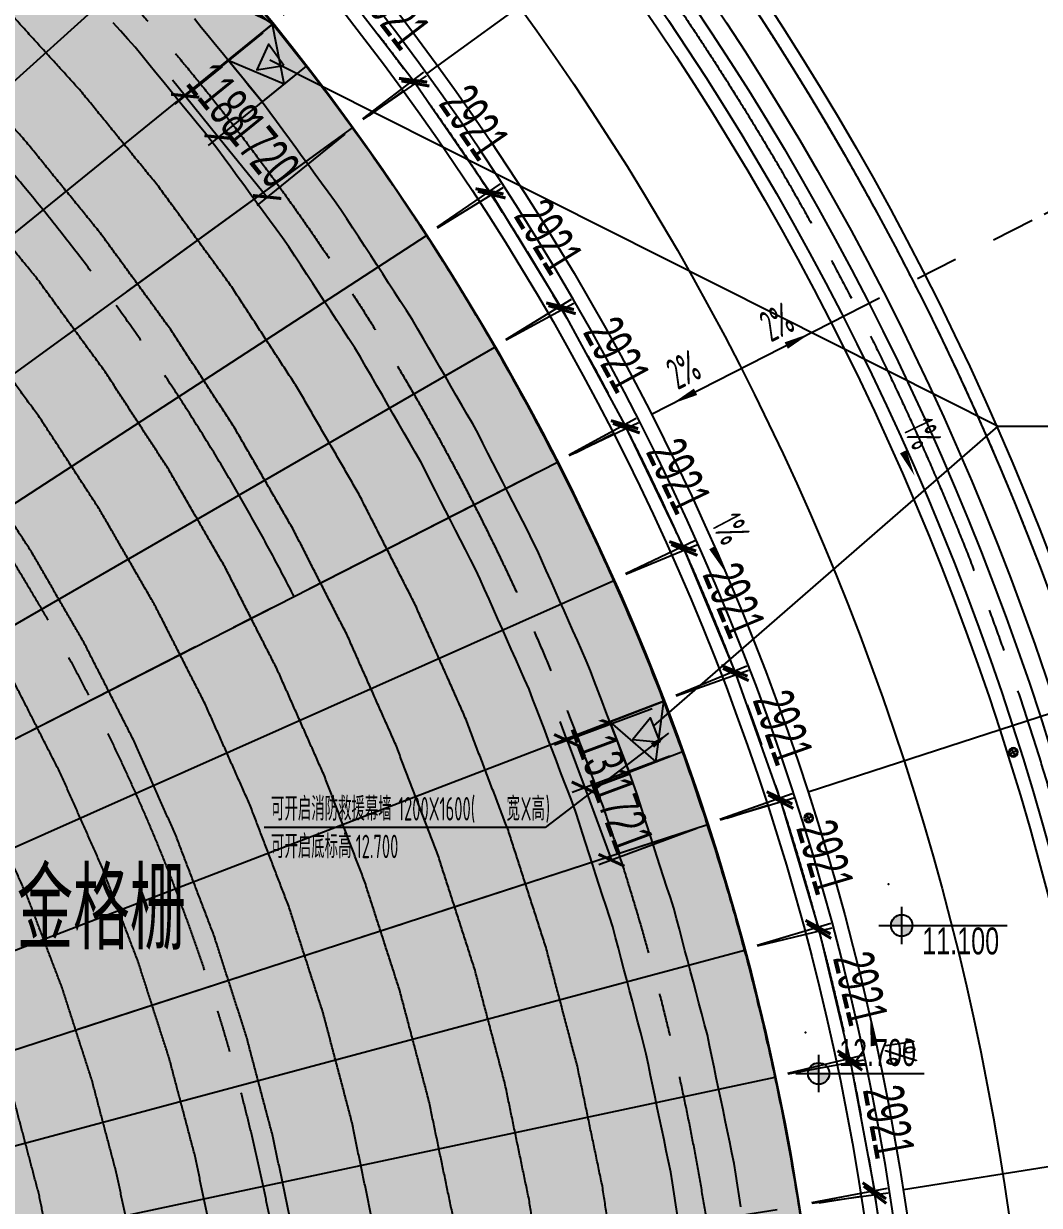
# Model space of a CAD drawing. Extents: x 104132 to 3338343, y -1228862 to 1409848.
# Drawn here: x 1024786 to 1047470, y 105469 to 131852 of the extents above; entities that cross this region are included whole.
import ezdxf
from ezdxf.enums import TextEntityAlignment as Align

# ---------------------------------------------------------------- set-up
doc = ezdxf.new("R2010")
doc.units = 0
doc.linetypes.add('CENTER', pattern=[50.8, 31.75, -6.35, 6.35, -6.35])
doc.linetypes.add('CENTER2', pattern=[28.575, 19.05, -3.175, 3.175, -3.175])
doc.layers.get('0').update_dxf_attribs({"color": 8})
doc.layers.get('Defpoints').update_dxf_attribs({"color": 8})
for name, color, linetype in [('#填充层', 8, 'Continuous'), ('#幕墙线-平面', 8, 'Continuous'), ('#文字', 8, 'Continuous'), ('#标注', 8, 'Continuous'), ('#轴线', 8, 'CENTER2'), ('A-ROOF', 8, 'Continuous'), ('A-ROOF-DRAN', 8, 'Continuous'), ('A-ROOF-EDGE', 8, 'Continuous'), ('A-SYMB', 8, 'Continuous'), ('BZ', 8, 'Continuous'), ('dim', 8, 'Continuous'), ('DIM_LEAD', 8, 'Continuous'), ('DIM_SYMB', 8, 'Continuous'), ('DOTE', 8, 'CENTER'), ('Make2D$可见线$曲线', 8, 'Continuous'), ('PUB_DIM', 8, 'Continuous'), ('分水线', 8, 'Continuous'), ('消防救援', 8, 'Continuous'), ('落水口', 8, 'Continuous')]:
    doc.layers.add(name, color=color, linetype=linetype)
doc.styles.add('#文字', font='jrs.shx', dxfattribs={"width": 0.7, "bigfont": 'hztxt.shx'})
doc.styles.add('ECADI', font='jrs.shx', dxfattribs={"width": 0.7, "bigfont": 'hztxt.shx'})
doc.styles.add('JHZX', font='jrs.shx', dxfattribs={"width": 0.6, "bigfont": 'jhz.shx'})
doc.styles.add('XD2008', font='xd-hzs.shx', dxfattribs={"width": 0.7, "bigfont": 'xd-hztxt.shx'})
doc.dimstyles.new('JZBZ-300', dxfattribs={"dimscale": 300, "dimtxt": 3, "dimasz": 1.5, "dimexe": 1, "dimexo": 1, "dimgap": 0.5, "dimtad": 1, "dimdec": 0, "dimdsep": 46, "dimtxsty": 'JHZX', "dimblk1": 'ARCHTICK', "dimblk2": 'ARCHTICK', "dimsah": 1, "dimcen": 0, "dimclrd": 1, "dimclre": 1, "dimclrt": 2, "dimadec": 3, "dimazin": 2, "dimtfac": 1, "dimtdec": 0, "dimtix": 1, "dimtmove": 0, "dimatfit": 3, "dimfxl": 1, "dimtolj": 1, "dimlwd": -1, "dimlwe": -1, "dimarcsym": 1})

# ---------------------------------------------------------------- blocks, each defined once
blk = doc.blocks.new('_ARCHTICK')
at = {"color": 0, "linetype": 'ByBlock', "const_width": 0.15}
blk.add_lwpolyline([(-0.5, -0.5), (0.5, 0.5)], dxfattribs=at)
blk = doc.blocks.new('*D17')
at = {"layer": '#标注', "color": 1, "ltscale": 300, "transparency": 16777216}
for p, q in [((632056, -116475), (636511, -114205)), ((636140, -126333), (640895, -124788))]:
    blk.add_line(p, q, dxfattribs=at)
blk.add_arc((571468, -147346), 72700, 18, 27, dxfattribs=at)
at = {"layer": 'Defpoints', "color": 0, "ltscale": 300, "transparency": 16777216}
for p in [(631789, -116611), (639339, -121293), (635854, -126425), (571468, -147346)]:
    blk.add_point(p, dxfattribs=at)
at = {"layer": '#标注', "color": 1, "ltscale": 300, "transparency": 16777216, "xscale": 450, "yscale": 450, "zscale": 450}
for p, rotation in [((636244, -114341), 117.0000000000009), ((640610, -124880), 288.0000000000002)]:
    blk.add_blockref('_ARCHTICK', p, dxfattribs=dict(at, rotation=rotation))
at = {"layer": '#标注', "color": 2, "ltscale": 300, "transparency": 16777216, "insert": (639188, -119295), "char_height": 900, "attachment_point": 5, "rotation": 292.5, "style": 'JHZX'}
blk.add_mtext('\\A1;9°', dxfattribs=at)
blk = doc.blocks.new('*D18')
at = {"layer": '#标注', "color": 1, "ltscale": 300, "transparency": 16777216}
for p, q in [((626481, -107376), (630526, -104438)), ((632056, -116475), (636511, -114205))]:
    blk.add_line(p, q, dxfattribs=at)
blk.add_arc((571468, -147346), 72700, 27, 36, dxfattribs=at)
at = {"layer": 'Defpoints', "color": 0, "ltscale": 300, "transparency": 16777216}
for p in [(626238, -107553), (634428, -110996), (631789, -116611), (571468, -147346)]:
    blk.add_point(p, dxfattribs=at)
at = {"layer": '#标注', "color": 1, "ltscale": 300, "transparency": 16777216, "xscale": 450, "yscale": 450, "zscale": 450}
for p, rotation in [((630283, -104614), 126.000000000001), ((636244, -114341), 297.0000000000011)]:
    blk.add_blockref('_ARCHTICK', p, dxfattribs=dict(at, rotation=rotation))
at = {"layer": '#标注', "color": 2, "ltscale": 300, "transparency": 16777216, "insert": (633966, -109047), "char_height": 900, "attachment_point": 5, "rotation": 301.5, "style": 'JHZX'}
blk.add_mtext('\\A1;9°', dxfattribs=at)
blk = doc.blocks.new('ECADI-TAG-HGHT')
h = blk.add_hatch(color=256)
h.paths.add_polyline_path([(0, 0), (0, -1.2, 0.414214), (1.2, 0)])
h.paths.add_polyline_path([(0, 1.2, 0.414214), (-1.2, 0), (0, 0)])
for p, q in [((0, -2.08), (0, 2.08)), ((-2.57, 0), (11.77, 0))]:
    blk.add_line(p, q)
blk.add_circle((0, 0), 1.2)
blk.add_point((-1.48, 4.6))
at = {"style": 'ECADI', "width": 0.7}
blk.add_attdef('FL', text='', height=3, dxfattribs=at).set_placement((-2.69, 0.85), align=Align.RIGHT)
for tag, p in [('F.F.L.', (2.28, 0.85)), ('T.O.S.', (2.28, -3.23))]:
    blk.add_attdef(tag, p, '', height=3, dxfattribs=at)
blk = doc.blocks.new('lsk')
at = {"layer": '落水口'}
blk.add_line((-28, 96), (28, -96), dxfattribs=at)
blk.add_lwpolyline([(-96, -28), (96, 28)], dxfattribs=at)
for radius in [100, 80]:
    blk.add_circle((0, 0), radius, dxfattribs=at)
blk = doc.blocks.new('lsk11')
at = {"layer": '落水口', "xscale": -1, "rotation": 314.8397273624707}
for p in [(30846, 75882), (26277, 74412)]:
    blk.add_blockref('lsk', p, dxfattribs=at)
blk = doc.blocks.new('JMWTERY')
at = {"layer": 'Make2D$可见线$曲线'}
blk.add_rational_spline([(927917, 33213), (927951, 33190), (927985, 33167), (928019, 33145), (936906, 27248), (941383, 17568), (940122, 6977), (938860, -3613), (932234, -11971), (922211, -15615), (937201, -10171), (948710, 869), (954773, 15620), (960836, 30371), (960417, 46314), (953588, 60726), (946760, 75138), (934687, 85559), (919432, 90209), (904176, 94859), (888343, 92944), (874637, 84791), (885014, 90959), (897076, 91446), (907918, 86135), (920366, 80037), (925610, 67205), (920997, 54134), (920318, 52131), (919453, 47125), (921506, 39165), (925644, 34811), (928019, 33145)], [1, 0.999996113481, 0.999996113481, 1, 0.901066671043, 0.901066671043, 1, 0.901066671043, 0.901066671043, 1, 0.943080593589, 0.943080593589, 1, 0.943080593589, 0.943080593589, 1, 0.943080593589, 0.943080593589, 1, 0.943080593589, 0.943080593589, 1, 0.919691876547, 0.919691876547, 1, 0.831327557108, 0.831327557108, 1, 1, 1, 1, 1, 1], degree=3, knots=[0, 0, 0, 0, 122.952389, 122.952389, 122.952389, 30675.114757, 30675.114757, 30675.114757, 61227.277124, 61227.277124, 61227.277124, 107678.374686, 107678.374686, 107678.374686, 154129.472248, 154129.472248, 154129.472248, 200580.56981, 200580.56981, 200580.56981, 247031.667371, 247031.667371, 247031.667371, 282015.614113, 282015.614113, 282015.614113, 319833.719944, 319833.719944, 319833.719944, 326178.653356, 334762.75408, 343466.185823, 343466.185823, 343466.185823, 343466.185823], dxfattribs=at)
blk = doc.blocks.new('A$C11717694')
at = {"layer": 'Make2D$可见线$曲线'}
blk.add_rational_spline([(17835, 17303), (13198, 4164), (24754, -3618), (24805, -3652), (24857, -3686), (38961, -13045), (36959, -29854), (34957, -46662), (19048, -52446), (51564, -40637), (55447, -6261), (59330, 28114), (30268, 46879), (1206, 65645), (-28526, 47960), (-12249, 57634), (4755, 49304), (25383, 39199), (17898, 17483), (17866, 17392), (17835, 17303)], [1, 0.79078436516, 1, 0.999994170222, 1, 0.851600006568, 1, 0.851600006568, 1, 0.849916551978, 1, 0.849916551978, 1, 0.849916551978, 1, 0.879537814788, 1, 0.749424447555, 1, 0.999993275487, 1], degree=2, knots=[0, 0, 0, 1.317414, 1.317414, 1.324243, 1.324243, 2.427776, 2.427776, 3.531308, 3.531308, 4.641247, 4.641247, 5.751186, 5.751186, 6.861125, 6.861125, 7.852937, 7.852937, 9.300145, 9.300145, 9.30748, 9.30748, 9.30748], dxfattribs=at)
blk = doc.blocks.new('QWSXFFDG')
at = {"layer": 'Make2D$可见线$曲线'}
for p, q in [((921755, 53572), (944631, 74169)), ((922606, 52576), (946528, 71948)), ((923403, 51537), (948307, 69630)), ((932097, 55621), (949961, 67223)), ((933040, 54081), (951488, 64732)), ((933902, 52494), (952881, 62164)), ((934680, 50863), (954139, 59527)), ((935371, 49195), (955257, 56828)), ((935974, 47492), (956232, 54074)), ((936487, 45760), (957062, 51273)), ((936909, 44004), (957744, 48433))]:
    blk.add_line(p, q, dxfattribs=at)
for points in [[(956976, 45542), (956939, 45784), (956902, 46025), (956865, 46267), (956828, 46508), (956779, 46748), (956729, 46987), (956679, 47226), (956630, 47465), (956580, 47704), (956530, 47943), (956480, 48182), (956430, 48421), (956381, 48661), (956331, 48900), (956281, 49139), (956231, 49378), (956168, 49614), (956106, 49850), (956043, 50086), (955981, 50322), (955918, 50558), (955856, 50795), (955793, 51031), (955731, 51267), (955669, 51503), (955606, 51739), (955544, 51975), (955479, 52211), (955404, 52443), (955329, 52676), (955254, 52908), (955179, 53141), (955105, 53373), (955030, 53606), (954955, 53838), (954880, 54071), (954805, 54303), (954730, 54536), (954655, 54768), (954577, 54999), (954489, 55228), (954402, 55456), (954315, 55684), (954228, 55912), (954141, 56140), (954054, 56369), (953966, 56597), (953879, 56825), (953792, 57053), (953705, 57281), (953618, 57509), (953525, 57735), (953426, 57959), (953327, 58182), (953228, 58405), (953129, 58628), (953030, 58852), (952930, 59075), (952831, 59298), (952732, 59521), (952633, 59744), (952534, 59968), (952435, 60191), (952329, 60411), (952218, 60629), (952107, 60846), (951996, 61064), (951885, 61282), (951774, 61499), (951664, 61717), (951553, 61934), (951442, 62152), (951331, 62370), (951220, 62587), (951109, 62805), (950990, 63018), (950868, 63230), (950746, 63441), (950623, 63653), (950501, 63864), (950379, 64076), (950256, 64287), (950134, 64498), (950012, 64710), (949890, 64921), (949767, 65133), (949645, 65344), (949514, 65550), (949380, 65755), (949247, 65959), (949113, 66164), (948980, 66369), (948847, 66573), (948713, 66778), (948580, 66983), (948447, 67187), (948313, 67392), (948180, 67596), (948047, 67801), (947903, 67999), (947759, 68196), (947615, 68393), (947471, 68590), (947327, 68788), (947183, 68985), (947039, 69182), (946895, 69380), (946751, 69577), (946607, 69774), (946462, 69971), (946317, 70168), (946163, 70357), (946009, 70547), (945855, 70736), (945700, 70925), (945546, 71115), (945392, 71304), (945237, 71493), (945083, 71683), (944929, 71872), (944774, 72061)], [(955563, 45347), (955526, 45589), (955489, 45831), (955452, 46073), (955413, 46314), (955363, 46554), (955313, 46793), (955263, 47033), (955213, 47273), (955163, 47512), (955113, 47752), (955063, 47991), (955013, 48231), (954963, 48470), (954914, 48710), (954864, 48950), (954806, 49187), (954743, 49424), (954681, 49660), (954618, 49897), (954556, 50134), (954493, 50370), (954431, 50607), (954368, 50843), (954305, 51080), (954243, 51317), (954180, 51553), (954117, 51789), (954042, 52022), (953967, 52255), (953892, 52488), (953816, 52721), (953741, 52954), (953666, 53187), (953591, 53420), (953516, 53653), (953441, 53886), (953366, 54119), (953291, 54352), (953209, 54582), (953122, 54811), (953035, 55039), (952947, 55268), (952860, 55497), (952773, 55725), (952685, 55954), (952598, 56182), (952511, 56411), (952423, 56640), (952336, 56868), (952249, 57097), (952149, 57320), (952050, 57544), (951951, 57768), (951851, 57991), (951752, 58215), (951653, 58439), (951553, 58662), (951454, 58886), (951355, 59110), (951255, 59333), (951156, 59557), (951051, 59778), (950940, 59996), (950829, 60214), (950718, 60432), (950607, 60650), (950495, 60868), (950384, 61086), (950273, 61304), (950162, 61522), (950051, 61740), (949940, 61958), (949829, 62176), (949707, 62389), (949585, 62600), (949462, 62812), (949339, 63024), (949217, 63236), (949094, 63448), (948972, 63660), (948849, 63872), (948727, 64083), (948604, 64295), (948482, 64507), (948355, 64716), (948221, 64921), (948088, 65126), (947954, 65331), (947820, 65536), (947687, 65741), (947553, 65946), (947420, 66151), (947286, 66356), (947152, 66561), (947019, 66766), (946885, 66971), (946742, 67170), (946598, 67368), (946454, 67565), (946309, 67763), (946165, 67961), (946021, 68158), (945876, 68356), (945732, 68554), (945588, 68751), (945443, 68949), (945299, 69146), (945151, 69341), (944997, 69531), (944842, 69721), (944688, 69911), (944533, 70100), (944378, 70290), (944224, 70480), (944069, 70669), (943915, 70859), (943760, 71049), (943605, 71238), (943451, 71428), (943288, 71611), (943124, 71792), (942959, 71973)]]:
    blk.add_lwpolyline(points, dxfattribs=at)
for points, knots in [([(937898, -1250), (938885, -301), (939873, 649), (940808, 1650), (941744, 2651), (942625, 3700), (943506, 4750), (944329, 5844), (945153, 6939), (945918, 8076), (946683, 9212), (947386, 10388), (948089, 11564), (948729, 12775), (949368, 13987), (949943, 15231), (950517, 16475), (951024, 17747), (951532, 19020), (951971, 20318), (952410, 21615), (952780, 22935), (953149, 24254), (953448, 25591), (953747, 26928), (953975, 28279), (954202, 29630), (954357, 30991), (954513, 32352), (954595, 33720), (954678, 35087), (954688, 36458), (954698, 37828), (954635, 39196), (954573, 40565), (954437, 41928), (954302, 43291), (954094, 44646), (953886, 46000), (953607, 47341), (953327, 48682), (952977, 50007), (952627, 51331), (952207, 52636), (951786, 53940), (951298, 55219), (950809, 56499), (950252, 57751), (949696, 59004), (949074, 60224), (948452, 61445), (947766, 62631), (947080, 63817), (946332, 64965), (945584, 66113), (944776, 67219), (943969, 68326), (943103, 69388), (942237, 70450), (941317, 71464), (940396, 72479), (939422, 73443), (938449, 74407), (937425, 75318), (936402, 76229), (935332, 77085), (934262, 77940), (933147, 78737), (932033, 79535), (930878, 80271), (929723, 81008), (928531, 81683), (927338, 82358), (926111, 82968), (924885, 83578), (923627, 84122), (922370, 84666), (921085, 85143), (919801, 85619), (918493, 86027), (917184, 86435), (915857, 86772), (914529, 87110), (913185, 87376), (911841, 87643), (910485, 87837), (909128, 88032), (907764, 88154), (906399, 88277), (904145, 88358), (901892, 88440)], [0, 0, 0, 1, 1, 2, 2, 3, 3, 4, 4, 5, 5, 6, 6, 7, 7, 8, 8, 9, 9, 10, 10, 11, 11, 12, 12, 13, 13, 14, 14, 15, 15, 16, 16, 17, 17, 18, 18, 19, 19, 20, 20, 21, 21, 22, 22, 23, 23, 24, 24, 25, 25, 26, 26, 27, 27, 28, 28, 29, 29, 30, 30, 31, 31, 32, 32, 33, 33, 34, 34, 35, 35, 36, 36, 37, 37, 38, 38, 39, 39, 40, 40, 41, 41, 42, 42, 43, 43, 44, 44, 45.646049, 45.646049, 45.646049]), ([(939125, 2119), (940664, 3952), (942203, 5785), (943000, 6845), (943798, 7904), (944538, 9004), (945278, 10104), (945958, 11242), (946638, 12380), (947257, 13552), (947876, 14725), (948432, 15928), (948988, 17132), (949479, 18363), (949970, 19595), (950395, 20851), (950820, 22107), (951178, 23383), (951535, 24660), (951825, 25954), (952114, 27248), (952334, 28555), (952554, 29862), (952704, 31180), (952855, 32497), (952935, 33820), (953015, 35144), (953025, 36470), (953034, 37795), (952973, 39120), (952913, 40444), (952782, 41764), (952650, 43083), (952449, 44393), (952248, 45704), (951978, 47002), (951708, 48300), (951369, 49582), (951030, 50863), (950623, 52125), (950217, 53387), (949743, 54626), (949270, 55864), (948732, 57076), (948194, 58288), (947592, 59469), (946990, 60650), (946326, 61798), (945663, 62946), (944939, 64057), (944215, 65167), (943433, 66238), (942651, 67309), (941813, 68337), (940976, 69365), (940085, 70346), (939194, 71328), (938251, 72261), (937309, 73194), (936319, 74076), (935329, 74957), (934293, 75785), (933258, 76613), (932179, 77384), (931101, 78156), (929983, 78869), (928866, 79582), (927711, 80235), (926557, 80888), (925370, 81478), (924183, 82069), (922966, 82595), (921750, 83122), (920507, 83583), (919263, 84044), (917998, 84439), (916732, 84833), (915447, 85160), (914162, 85486), (912861, 85744), (911561, 86002), (909160, 86347), (906759, 86691)], [-0.805323, -0.805323, -0.805323, 1, 1, 2, 2, 3, 3, 4, 4, 5, 5, 6, 6, 7, 7, 8, 8, 9, 9, 10, 10, 11, 11, 12, 12, 13, 13, 14, 14, 15, 15, 16, 16, 17, 17, 18, 18, 19, 19, 20, 20, 21, 21, 22, 22, 23, 23, 24, 24, 25, 25, 26, 26, 27, 27, 28, 28, 29, 29, 30, 30, 31, 31, 32, 32, 33, 33, 34, 34, 35, 35, 36, 36, 37, 37, 38, 38, 39, 39, 40, 40, 41.829166, 41.829166, 41.829166]), ([(939948, 5683), (941164, 7298), (942380, 8913), (943094, 9975), (943808, 11037), (944465, 12135), (945122, 13233), (945719, 14364), (946316, 15496), (946853, 16658), (947389, 17819), (947863, 19008), (948337, 20196), (948747, 21408), (949157, 22620), (949503, 23852), (949848, 25085), (950127, 26333), (950406, 27582), (950618, 28844), (950831, 30106), (950976, 31377), (951121, 32648), (951198, 33925), (951276, 35203), (951285, 36482), (951294, 37762), (951236, 39040), (951177, 40318), (951050, 41591), (950924, 42865), (950730, 44130), (950536, 45394), (950275, 46647), (950014, 47900), (949687, 49137), (949360, 50374), (948967, 51592), (948575, 52810), (948118, 54005), (947662, 55200), (947142, 56370), (946623, 57539), (946042, 58679), (945461, 59819), (944820, 60927), (944180, 62035), (943481, 63107), (942783, 64179), (942028, 65212), (941273, 66246), (940465, 67238), (939657, 68230), (938797, 69177), (937937, 70124), (937027, 71025), (936118, 71925), (935162, 72776), (934207, 73627), (933207, 74426), (932208, 75225), (931167, 75969), (930126, 76714), (929048, 77402), (927969, 78091), (926855, 78721), (925741, 79351), (924596, 79921), (923450, 80490), (922276, 80999), (921101, 81507), (919901, 81952), (918702, 82397), (917480, 82778), (916258, 83158), (915018, 83474), (913778, 83789), (912523, 84038), (911268, 84287)], [-0.579826, -0.579826, -0.579826, 1, 1, 2, 2, 3, 3, 4, 4, 5, 5, 6, 6, 7, 7, 8, 8, 9, 9, 10, 10, 11, 11, 12, 12, 13, 13, 14, 14, 15, 15, 16, 16, 17, 17, 18, 18, 19, 19, 20, 20, 21, 21, 22, 22, 23, 23, 24, 24, 25, 25, 26, 26, 27, 27, 28, 28, 29, 29, 30, 30, 31, 31, 32, 32, 33, 33, 34, 34, 35, 35, 36, 36, 37, 37, 38, 38, 39, 39, 39]), ([(940289, 8999), (941296, 10495), (942302, 11992), (942935, 13050), (943567, 14107), (944142, 15197), (944718, 16286), (945234, 17405), (945751, 18524), (946207, 19668), (946664, 20813), (947058, 21980), (947453, 23147), (947786, 24333), (948118, 25520), (948387, 26722), (948656, 27925), (948860, 29140), (949065, 30355), (949205, 31579), (949344, 32803), (949419, 34033), (949493, 35263), (949502, 36495), (949511, 37727), (949455, 38958), (949398, 40189), (949276, 41415), (949155, 42641), (948968, 43859), (948781, 45077), (948530, 46283), (948278, 47490), (947963, 48681), (947648, 49872), (947270, 51045), (946893, 52218), (946453, 53369), (946013, 54520), (945513, 55646), (945013, 56772), (944453, 57870), (943894, 58968), (943277, 60034), (942660, 61101), (941988, 62133), (941315, 63166), (940588, 64161), (939862, 65156), (939083, 66111), (938305, 67066), (937477, 67979), (936648, 68891), (935773, 69758), (934897, 70625), (933977, 71445), (933057, 72264), (932094, 73033), (931132, 73803), (930129, 74520), (929127, 75237), (928089, 75899), (927050, 76562), (925977, 77169), (924905, 77775), (923802, 78324), (922698, 78873), (921567, 79362), (920437, 79852), (919281, 80280), (918126, 80709), (916072, 81349), (914019, 81989)], [-0.46403, -0.46403, -0.46403, 1, 1, 2, 2, 3, 3, 4, 4, 5, 5, 6, 6, 7, 7, 8, 8, 9, 9, 10, 10, 11, 11, 12, 12, 13, 13, 14, 14, 15, 15, 16, 16, 17, 17, 18, 18, 19, 19, 20, 20, 21, 21, 22, 22, 23, 23, 24, 24, 25, 25, 26, 26, 27, 27, 28, 28, 29, 29, 30, 30, 31, 31, 32, 32, 33, 33, 34, 34, 35, 35, 36.745716, 36.745716, 36.745716]), ([(940255, 12056), (941131, 13521), (942006, 14985), (942559, 16032), (943113, 17080), (943609, 18155), (944106, 19231), (944545, 20331), (944983, 21431), (945363, 22553), (945743, 23675), (946062, 24816), (946382, 25957), (946640, 27113), (946899, 28269), (947095, 29437), (947292, 30605), (947426, 31782), (947561, 32959), (947632, 34141), (947704, 35324), (947712, 36508), (947721, 37693), (947667, 38876), (947612, 40059), (947495, 41238), (947378, 42417), (947199, 43588), (947019, 44759), (946777, 45918), (946536, 47078), (946233, 48223), (945930, 49368), (945567, 50496), (945204, 51623), (944781, 52730), (944358, 53837), (943877, 54919), (943396, 56002), (942859, 57057), (942321, 58113), (941728, 59138), (941135, 60164), (940488, 61156), (939841, 62149), (939143, 63105), (938444, 64062), (937696, 64980), (936947, 65899), (936151, 66776), (935355, 67653), (934513, 68486), (933672, 69320), (932787, 70108), (931902, 70895), (930977, 71635), (930051, 72375), (929088, 73064), (928125, 73753), (927126, 74390), (926127, 75028), (925096, 75611), (924065, 76194), (923004, 76722), (921944, 77249), (920857, 77720), (919769, 78190), (918119, 78803), (916469, 79415)], [-0.440238, -0.440238, -0.440238, 1, 1, 2, 2, 3, 3, 4, 4, 5, 5, 6, 6, 7, 7, 8, 8, 9, 9, 10, 10, 11, 11, 12, 12, 13, 13, 14, 14, 15, 15, 16, 16, 17, 17, 18, 18, 19, 19, 20, 20, 21, 21, 22, 22, 23, 23, 24, 24, 25, 25, 26, 26, 27, 27, 28, 28, 29, 29, 30, 30, 31, 31, 32, 32, 33, 33, 34.485949, 34.485949, 34.485949]), ([(939921, 14873), (940713, 16374), (941506, 17874), (941982, 18906), (942459, 19939), (942880, 20995), (943301, 22051), (943666, 23128), (944030, 24204), (944337, 25299), (944643, 26394), (944891, 27504), (945140, 28613), (945328, 29734), (945517, 30855), (945646, 31985), (945775, 33114), (945844, 34249), (945912, 35384), (945921, 36521), (945929, 37658), (945877, 38794), (945825, 39929), (945712, 41061), (945600, 42192), (945427, 43316), (945255, 44440), (945023, 45553), (944791, 46666), (944501, 47765), (944210, 48864), (943861, 49946), (943513, 51028), (943107, 52091), (942701, 53153), (942240, 54192), (941778, 55231), (941262, 56244), (940746, 57257), (940177, 58241), (939607, 59225), (938987, 60178), (938366, 61130), (937696, 62049), (937025, 62967), (936307, 63848), (935589, 64730), (934824, 65571), (934060, 66413), (933252, 67213), (932445, 68013), (931595, 68769), (930746, 69525), (929858, 70235), (928970, 70945), (928045, 71607), (927121, 72268), (926162, 72880), (925204, 73491), (924214, 74051), (923224, 74611), (922206, 75117), (921188, 75624), (919767, 76239), (918345, 76854)], [-0.492663, -0.492663, -0.492663, 1, 1, 2, 2, 3, 3, 4, 4, 5, 5, 6, 6, 7, 7, 8, 8, 9, 9, 10, 10, 11, 11, 12, 12, 13, 13, 14, 14, 15, 15, 16, 16, 17, 17, 18, 18, 19, 19, 20, 20, 21, 21, 22, 22, 23, 23, 24, 24, 25, 25, 26, 26, 27, 27, 28, 28, 29, 29, 30, 30, 31, 31, 32.362638, 32.362638, 32.362638]), ([(939345, 17473), (940078, 19060), (940811, 20647), (941214, 21659), (941618, 22671), (941967, 23702), (942316, 24734), (942610, 25783), (942903, 26832), (943141, 27895), (943379, 28958), (943560, 30032), (943740, 31106), (943864, 32188), (943987, 33270), (944053, 34358), (944119, 35445), (944127, 36534), (944135, 37623), (944085, 38711), (944035, 39799), (943927, 40883), (943820, 41967), (943655, 43044), (943489, 44121), (943267, 45187), (943045, 46253), (942767, 47306), (942488, 48359), (942154, 49396), (941820, 50433), (941432, 51450), (941043, 52468), (940601, 53463), (940158, 54459), (939664, 55430), (939170, 56400), (938624, 57343), (938079, 58286), (937484, 59199), (936889, 60111), (936247, 60991), (935605, 61871), (934917, 62715), (934229, 63559), (933496, 64366), (932764, 65172), (931990, 65939), (931216, 66705), (930403, 67430), (929589, 68154), (928738, 68834), (927887, 69514), (927002, 70148), (926116, 70782), (925197, 71368), (924279, 71954), (923331, 72490), (922383, 73026), (921082, 73673), (919781, 74320)], [-0.605012, -0.605012, -0.605012, 1, 1, 2, 2, 3, 3, 4, 4, 5, 5, 6, 6, 7, 7, 8, 8, 9, 9, 10, 10, 11, 11, 12, 12, 13, 13, 14, 14, 15, 15, 16, 16, 17, 17, 18, 18, 19, 19, 20, 20, 21, 21, 22, 22, 23, 23, 24, 24, 25, 25, 26, 26, 27, 27, 28, 28, 29, 29, 30.333684, 30.333684, 30.333684]), ([(938569, 19873), (939251, 21582), (939933, 23291), (940266, 24278), (940600, 25264), (940881, 26267), (941162, 27270), (941389, 28286), (941617, 29303), (941789, 30330), (941962, 31357), (942081, 32392), (942199, 33426), (942262, 34466), (942324, 35506), (942332, 36547), (942340, 37589), (942292, 38629), (942244, 39669), (942141, 40706), (942038, 41742), (941880, 42772), (941722, 43801), (941510, 44821), (941298, 45840), (941031, 46847), (940765, 47854), (940446, 48846), (940126, 49837), (939755, 50810), (939383, 51783), (938960, 52735), (938537, 53687), (938065, 54615), (937592, 55543), (937070, 56444), (936549, 57346), (935980, 58218), (935412, 59091), (934797, 59932), (934183, 60773), (933525, 61581), (932867, 62388), (932167, 63159), (931467, 63931), (930727, 64664), (929987, 65396), (929209, 66089), (928431, 66782), (927618, 67432), (926804, 68082), (925957, 68688), (925110, 69294), (924232, 69855), (923354, 70415), (922106, 71121), (920857, 71827)], [-0.766599, -0.766599, -0.766599, 1, 1, 2, 2, 3, 3, 4, 4, 5, 5, 6, 6, 7, 7, 8, 8, 9, 9, 10, 10, 11, 11, 12, 12, 13, 13, 14, 14, 15, 15, 16, 16, 17, 17, 18, 18, 19, 19, 20, 20, 21, 21, 22, 22, 23, 23, 24, 24, 25, 25, 26, 26, 27, 27, 28.37694, 28.37694, 28.37694])]:
    blk.add_open_spline(points, degree=2, knots=knots, dxfattribs=at)
at = {"layer": '#标注', "ltscale": 300}
blk.add_blockref('A$C11717694', (903162, 36831), dxfattribs=at)
blk = doc.blocks.new('*D1207')
at = {"layer": '#标注', "color": 1, "ltscale": 300, "transparency": 16777216}
for p, q in [((55407, 8795), (57109, 9020)), ((56811, 8980), (57194, 6084)), ((55789, 5899), (57491, 6123))]:
    blk.add_line(p, q, dxfattribs=at)
at = {"layer": 'Defpoints', "color": 0, "ltscale": 300, "transparency": 16777216}
for p in [(55109, 8756), (57194, 6084), (55492, 5859)]:
    blk.add_point(p, dxfattribs=at)
at = {"layer": '#标注', "color": 1, "ltscale": 300, "transparency": 16777216, "xscale": 450, "yscale": 450, "zscale": 450}
for p, rotation in [((56811, 8980), 97.52530844767458), ((57194, 6084), 277.5253084476746)]:
    blk.add_blockref('_ARCHTICK', p, dxfattribs=dict(at, rotation=rotation))
at = {"layer": '#标注', "color": 2, "ltscale": 300, "transparency": 16777216, "insert": (57597, 7611), "char_height": 900, "attachment_point": 5, "rotation": 277.5253, "style": 'JHZX'}
blk.add_mtext('\\A1;2921', dxfattribs=at)
blk = doc.blocks.new('*D1201')
at = {"layer": '#标注', "color": 1, "ltscale": 300, "transparency": 16777216}
for p, q in [((49980, 25482), (51529, 26222)), ((51258, 26093), (52517, 23456)), ((51238, 22846), (52788, 23586))]:
    blk.add_line(p, q, dxfattribs=at)
at = {"layer": 'Defpoints', "color": 0, "ltscale": 300, "transparency": 16777216}
for p in [(49709, 25353), (52517, 23456), (50967, 22717)]:
    blk.add_point(p, dxfattribs=at)
at = {"layer": '#标注', "color": 1, "ltscale": 300, "transparency": 16777216, "xscale": 450, "yscale": 450, "zscale": 450}
for p, rotation in [((51258, 26093), 115.5211125073316), ((52517, 23456), 295.5211125073316)]:
    blk.add_blockref('_ARCHTICK', p, dxfattribs=dict(at, rotation=rotation))
at = {"layer": '#标注', "color": 2, "ltscale": 300, "transparency": 16777216, "insert": (52429, 25033), "char_height": 900, "attachment_point": 5, "rotation": 295.5211, "style": 'JHZX'}
blk.add_mtext('\\A1;2921', dxfattribs=at)
blk = doc.blocks.new('*D1202')
at = {"layer": '#标注', "color": 1, "ltscale": 300, "transparency": 16777216}
for p, q in [((51244, 22832), (52830, 23490)), ((52553, 23375), (53672, 20676)), ((52363, 20134), (53949, 20791))]:
    blk.add_line(p, q, dxfattribs=at)
at = {"layer": 'Defpoints', "color": 0, "ltscale": 300, "transparency": 16777216}
for p in [(50967, 22717), (53672, 20676), (52086, 20019)]:
    blk.add_point(p, dxfattribs=at)
at = {"layer": '#标注', "color": 1, "ltscale": 300, "transparency": 16777216, "xscale": 450, "yscale": 450, "zscale": 450}
for p, rotation in [((52553, 23375), 112.5218118307225), ((53672, 20676), 292.5218118307225)]:
    blk.add_blockref('_ARCHTICK', p, dxfattribs=dict(at, rotation=rotation))
at = {"layer": '#标注', "color": 2, "ltscale": 300, "transparency": 16777216, "insert": (53667, 22256), "char_height": 900, "attachment_point": 5, "rotation": 292.5218, "style": 'JHZX'}
blk.add_mtext('\\A1;2921', dxfattribs=at)
blk = doc.blocks.new('*D1203')
at = {"layer": '#标注', "color": 1, "ltscale": 300, "transparency": 16777216}
for p, q in [((52369, 20120), (53987, 20694)), ((53704, 20593), (54680, 17840)), ((53345, 17366), (54963, 17940))]:
    blk.add_line(p, q, dxfattribs=at)
at = {"layer": 'Defpoints', "color": 0, "ltscale": 300, "transparency": 16777216}
for p in [(52086, 20020), (54680, 17840), (53062, 17266)]:
    blk.add_point(p, dxfattribs=at)
at = {"layer": '#标注', "color": 1, "ltscale": 300, "transparency": 16777216, "xscale": 450, "yscale": 450, "zscale": 450}
for p, rotation in [((53704, 20593), 109.5225111541112), ((54680, 17840), 289.5225111541112)]:
    blk.add_blockref('_ARCHTICK', p, dxfattribs=dict(at, rotation=rotation))
at = {"layer": '#标注', "color": 2, "ltscale": 300, "transparency": 16777216, "insert": (54758, 19417), "char_height": 900, "attachment_point": 5, "rotation": 289.5225, "style": 'JHZX'}
blk.add_mtext('\\A1;2921', dxfattribs=at)
blk = doc.blocks.new('*D1204')
at = {"layer": '#标注', "color": 1, "ltscale": 300, "transparency": 16777216}
for p, q in [((53350, 17352), (54996, 17840)), ((54708, 17755), (55539, 14954)), ((54180, 14551), (55827, 15040))]:
    blk.add_line(p, q, dxfattribs=at)
at = {"layer": 'Defpoints', "color": 0, "ltscale": 300, "transparency": 16777216}
for p in [(53062, 17267), (55539, 14954), (53893, 14466)]:
    blk.add_point(p, dxfattribs=at)
at = {"layer": '#标注', "color": 1, "ltscale": 300, "transparency": 16777216, "xscale": 450, "yscale": 450, "zscale": 450}
for p, rotation in [((54708, 17755), 106.5232104775027), ((55539, 14954), 286.5232104775027)]:
    blk.add_blockref('_ARCHTICK', p, dxfattribs=dict(at, rotation=rotation))
at = {"layer": '#标注', "color": 2, "ltscale": 300, "transparency": 16777216, "insert": (55699, 16525), "char_height": 900, "attachment_point": 5, "rotation": 286.5232, "style": 'JHZX'}
blk.add_mtext('\\A1;2921', dxfattribs=at)
blk = doc.blocks.new('*D1205')
at = {"layer": '#标注', "color": 1, "ltscale": 300, "transparency": 16777216}
for p, q in [((54184, 14537), (55854, 14938)), ((55562, 14868), (56245, 12028)), ((54867, 11696), (56537, 12098))]:
    blk.add_line(p, q, dxfattribs=at)
at = {"layer": 'Defpoints', "color": 0, "ltscale": 300, "transparency": 16777216}
for p in [(53893, 14467), (56245, 12028), (54576, 11626)]:
    blk.add_point(p, dxfattribs=at)
at = {"layer": '#标注', "color": 1, "ltscale": 300, "transparency": 16777216, "xscale": 450, "yscale": 450, "zscale": 450}
for p, rotation in [((55562, 14868), 103.5239098008935), ((56245, 12028), 283.5239098008935)]:
    blk.add_blockref('_ARCHTICK', p, dxfattribs=dict(at, rotation=rotation))
at = {"layer": '#标注', "color": 2, "ltscale": 300, "transparency": 16777216, "insert": (56487, 13588), "char_height": 900, "attachment_point": 5, "rotation": 283.5239, "style": 'JHZX'}
blk.add_mtext('\\A1;2921', dxfattribs=at)
blk = doc.blocks.new('*D1206')
at = {"layer": '#标注', "color": 1, "ltscale": 300, "transparency": 16777216}
for p, q in [((54871, 11682), (56559, 11995)), ((56264, 11941), (56797, 9068)), ((55404, 8810), (57092, 9123))]:
    blk.add_line(p, q, dxfattribs=at)
at = {"layer": 'Defpoints', "color": 0, "ltscale": 300, "transparency": 16777216}
for p in [(54576, 11627), (56797, 9068), (55109, 8755)]:
    blk.add_point(p, dxfattribs=at)
at = {"layer": '#标注', "color": 1, "ltscale": 300, "transparency": 16777216, "xscale": 450, "yscale": 450, "zscale": 450}
for p, rotation in [((56264, 11941), 100.5246091242839), ((56797, 9068), 280.5246091242839)]:
    blk.add_blockref('_ARCHTICK', p, dxfattribs=dict(at, rotation=rotation))
at = {"layer": '#标注', "color": 2, "ltscale": 300, "transparency": 16777216, "insert": (57120, 10614), "char_height": 900, "attachment_point": 5, "rotation": 280.5246, "style": 'JHZX'}
blk.add_mtext('\\A1;2921', dxfattribs=at)
blk = doc.blocks.new('*D1197')
at = {"layer": '#标注', "color": 1, "ltscale": 300, "transparency": 16777216}
for p, q in [((43591, 35315), (44953, 36360)), ((44715, 36178), (46495, 33861)), ((45371, 32998), (46732, 34043))]:
    blk.add_line(p, q, dxfattribs=at)
at = {"layer": 'Defpoints', "color": 0, "ltscale": 300, "transparency": 16777216}
for p in [(43353, 35132), (46495, 33861), (45133, 32815)]:
    blk.add_point(p, dxfattribs=at)
at = {"layer": '#标注', "color": 1, "ltscale": 300, "transparency": 16777216, "xscale": 450, "yscale": 450, "zscale": 450}
for p, rotation in [((44715, 36178), 127.5183152137691), ((46495, 33861), 307.5183152137691)]:
    blk.add_blockref('_ARCHTICK', p, dxfattribs=dict(at, rotation=rotation))
at = {"layer": '#标注', "color": 2, "ltscale": 300, "transparency": 16777216, "insert": (46081, 35385), "char_height": 900, "attachment_point": 5, "rotation": 307.5183, "style": 'JHZX'}
blk.add_mtext('\\A1;2921', dxfattribs=at)
blk = doc.blocks.new('*D1198')
at = {"layer": '#标注', "color": 1, "ltscale": 300, "transparency": 16777216}
for p, q in [((45379, 32986), (46794, 33959)), ((46547, 33789), (48202, 31381)), ((47035, 30578), (48450, 31551))]:
    blk.add_line(p, q, dxfattribs=at)
at = {"layer": 'Defpoints', "color": 0, "ltscale": 300, "transparency": 16777216}
for p in [(45132, 32816), (48202, 31381), (46788, 30408)]:
    blk.add_point(p, dxfattribs=at)
at = {"layer": '#标注', "color": 1, "ltscale": 300, "transparency": 16777216, "xscale": 450, "yscale": 450, "zscale": 450}
for p, rotation in [((46547, 33789), 124.5190145371601), ((48202, 31381), 304.5190145371602)]:
    blk.add_blockref('_ARCHTICK', p, dxfattribs=dict(at, rotation=rotation))
at = {"layer": '#标注', "color": 2, "ltscale": 300, "transparency": 16777216, "insert": (47869, 32925), "char_height": 900, "attachment_point": 5, "rotation": 304.519, "style": 'JHZX'}
blk.add_mtext('\\A1;2921', dxfattribs=at)
blk = doc.blocks.new('*D1199')
at = {"layer": '#标注', "color": 1, "ltscale": 300, "transparency": 16777216}
for p, q in [((47043, 30566), (48507, 31464)), ((48251, 31307), (49778, 28816)), ((48570, 28076), (50034, 28973))]:
    blk.add_line(p, q, dxfattribs=at)
at = {"layer": 'Defpoints', "color": 0, "ltscale": 300, "transparency": 16777216}
for p in [(46787, 30409), (49778, 28816), (48315, 27919)]:
    blk.add_point(p, dxfattribs=at)
at = {"layer": '#标注', "color": 1, "ltscale": 300, "transparency": 16777216, "xscale": 450, "yscale": 450, "zscale": 450}
for p, rotation in [((48251, 31307), 121.5197138605506), ((49778, 28816), 301.5197138605506)]:
    blk.add_blockref('_ARCHTICK', p, dxfattribs=dict(at, rotation=rotation))
at = {"layer": '#标注', "color": 2, "ltscale": 300, "transparency": 16777216, "insert": (49526, 30375), "char_height": 900, "attachment_point": 5, "rotation": 301.5197, "style": 'JHZX'}
blk.add_mtext('\\A1;2921', dxfattribs=at)
blk = doc.blocks.new('*D1200')
at = {"layer": '#标注', "color": 1, "ltscale": 300, "transparency": 16777216}
for p, q in [((48578, 28063), (50086, 28882)), ((49823, 28739), (51218, 26172)), ((49973, 25496), (51481, 26315))]:
    blk.add_line(p, q, dxfattribs=at)
at = {"layer": 'Defpoints', "color": 0, "ltscale": 300, "transparency": 16777216}
for p in [(48314, 27919), (51218, 26172), (49709, 25352)]:
    blk.add_point(p, dxfattribs=at)
at = {"layer": '#标注', "color": 1, "ltscale": 300, "transparency": 16777216, "xscale": 450, "yscale": 450, "zscale": 450}
for p, rotation in [((49823, 28739), 118.5204131839413), ((51218, 26172), 298.5204131839413)]:
    blk.add_blockref('_ARCHTICK', p, dxfattribs=dict(at, rotation=rotation))
at = {"layer": '#标注', "color": 2, "ltscale": 300, "transparency": 16777216, "insert": (51048, 27742), "char_height": 900, "attachment_point": 5, "rotation": 298.5204, "style": 'JHZX'}
blk.add_mtext('\\A1;2921', dxfattribs=at)
blk = doc.blocks.new('xfjyc')
at = {"layer": '消防救援'}
h = blk.add_hatch(color=256, dxfattribs=at)
h.dxf.hatch_style = 1
h.paths.add_polyline_path([(4677745, 5114283), (4677292, 5114283), (4677533, 5114707)])
blk.add_lwpolyline([(4677745, 5114283), (4677292, 5114283), (4677533, 5114707)], close=True, dxfattribs=at)
blk = doc.blocks.new('*D1961')
at = {"layer": 'Defpoints', "color": 0, "transparency": 16777216}
for p in [(52119, 19932), (52512, 18872), (50328, 18062)]:
    blk.add_point(p, dxfattribs=at)
at = {"layer": 'PUB_DIM', "color": 1, "transparency": 16777216}
for p, q in [((51837, 19828), (49653, 19018)), ((49934, 19122), (49778, 19544)), ((49934, 19122), (50328, 18062)), ((52230, 18768), (50046, 17958)), ((50328, 18062), (50484, 17640))]:
    blk.add_line(p, q, dxfattribs=at)
at = {"layer": 'PUB_DIM', "color": 1, "transparency": 16777216, "xscale": 450, "yscale": 450, "zscale": 450}
for p, rotation in [((49934, 19122), 290.3483439818497), ((50328, 18062), 110.3483439818497)]:
    blk.add_blockref('_ARCHTICK', p, dxfattribs=dict(at, rotation=rotation))
at = {"layer": 'PUB_DIM', "color": 2, "transparency": 16777216, "insert": (50693, 18801), "char_height": 900, "attachment_point": 5, "rotation": 290.3483, "style": 'JHZX'}
blk.add_mtext('\\A1;1131', dxfattribs=at)
blk = doc.blocks.new('*D1962')
at = {"layer": 'Defpoints', "color": 0, "transparency": 16777216}
for p in [(52512, 18872), (53110, 17258), (50926, 16448)]:
    blk.add_point(p, dxfattribs=at)
at = {"layer": 'PUB_DIM', "color": 1, "transparency": 16777216}
for p, q in [((52230, 18768), (50046, 17958)), ((50328, 18062), (50926, 16448)), ((52829, 17154), (50645, 16344))]:
    blk.add_line(p, q, dxfattribs=at)
at = {"layer": 'PUB_DIM', "color": 1, "transparency": 16777216, "xscale": 450, "yscale": 450, "zscale": 450}
for p, rotation in [((50328, 18062), 110.348343981854), ((50926, 16448), 290.348343981854)]:
    blk.add_blockref('_ARCHTICK', p, dxfattribs=dict(at, rotation=rotation))
at = {"layer": 'PUB_DIM', "color": 2, "transparency": 16777216, "insert": (51189, 17464), "char_height": 900, "attachment_point": 5, "rotation": 290.3483, "style": 'JHZX'}
blk.add_mtext('\\A1;1721', dxfattribs=at)
blk = doc.blocks.new('*D1963')
at = {"layer": 'Defpoints', "color": 0, "transparency": 16777216}
for p in [(43372, 35106), (44120, 34183), (42153, 32591)]:
    blk.add_point(p, dxfattribs=at)
at = {"layer": 'PUB_DIM', "color": 1, "transparency": 16777216}
for p, q in [((43139, 34918), (41173, 33325)), ((41406, 33514), (41123, 33864)), ((43887, 33995), (41920, 32402)), ((41406, 33514), (42153, 32591)), ((42153, 32591), (42436, 32241))]:
    blk.add_line(p, q, dxfattribs=at)
at = {"layer": 'PUB_DIM', "color": 1, "transparency": 16777216, "xscale": 450, "yscale": 450, "zscale": 450}
for p, rotation in [((41406, 33514), 308.9982706631932), ((42153, 32591), 128.9982706631932)]:
    blk.add_blockref('_ARCHTICK', p, dxfattribs=dict(at, rotation=rotation))
at = {"layer": 'PUB_DIM', "color": 2, "transparency": 16777216, "insert": (42246, 33430), "char_height": 900, "attachment_point": 5, "rotation": 308.9983, "style": 'JHZX'}
blk.add_mtext('\\A1;1188', dxfattribs=at)
blk = doc.blocks.new('*D1964')
at = {"layer": 'Defpoints', "color": 0, "transparency": 16777216}
for p in [(44120, 34183), (45202, 32846), (43236, 31254)]:
    blk.add_point(p, dxfattribs=at)
at = {"layer": 'PUB_DIM', "color": 1, "transparency": 16777216}
for p, q in [((43887, 33995), (41920, 32402)), ((42153, 32591), (43236, 31254)), ((44969, 32658), (43003, 31065))]:
    blk.add_line(p, q, dxfattribs=at)
at = {"layer": 'PUB_DIM', "color": 1, "transparency": 16777216, "xscale": 450, "yscale": 450, "zscale": 450}
for p, rotation in [((42153, 32591), 128.9982706631925), ((43236, 31254), 308.9982706631925)]:
    blk.add_blockref('_ARCHTICK', p, dxfattribs=dict(at, rotation=rotation))
at = {"layer": 'PUB_DIM', "color": 2, "transparency": 16777216, "insert": (43161, 32300), "char_height": 900, "attachment_point": 5, "rotation": 308.9983, "style": 'JHZX'}
blk.add_mtext('\\A1;1720', dxfattribs=at)
blk = doc.blocks.new('轴网20240313')
at = {"layer": '#标注', "ltscale": 300}
blk.add_circle((571467.9, -147345.9), 64700, dxfattribs=at)
at = {"layer": '#轴线', "ltscale": 300}
for p, q in [((583845.8, -138352.8), (626238.3, -107552.8)), ((585100.3, -140399.8), (631789, -116610.7)), ((586019, -142617.9), (635854.4, -126425.4)), ((586579.5, -144952.4), (638334.4, -136755.3))]:
    blk.add_line(p, q, dxfattribs=at)
for radius in [64700, 63300, 57500, 53700, 44100]:
    blk.add_circle((571467.9, -147345.9), radius, dxfattribs=at)
blk.add_arc((571467.9, -147345.9), 49200, 27, 45, dxfattribs=at)
at = {"layer": '#标注', "ltscale": 300}
for base, p1, p2, picture, middle in [((634427.9, -110995.9), (631789, -116610.7), (626238.3, -107552.8), '*D18', (633966.4, -109046.7)), ((639339.2, -121292.5), (635854.4, -126425.4), (631789, -116610.7), '*D17', (639188.2, -119295.2))]:
    dim = blk.add_angular_dim_3p(base=base, center=(571467.9, -147345.9), p1=p1, p2=p2, dimstyle='JZBZ-300', dxfattribs=at)
    dim.commit()
    dim.dimension.update_dxf_attribs({"geometry": picture, "text_midpoint": middle})
blk = doc.blocks.new('A$C408242b0')
at = {"layer": '#标注', "ltscale": 300}
blk.add_arc((0, 2.1), 55800, 296.99902, 114.00088, dxfattribs=at)
for p1, p2, distance, picture, middle in [((43353.5, 35132.1), (45132.7, 32814.9), 1717, '*D1197', (46080.8, 35384.6)), ((45132.2, 32815.5), (46787.8, 30408.4), 1717, '*D1198', (47869, 32925)), ((46787.3, 30409.1), (48314.6, 27918.7), 1717, '*D1199', (49526.1, 30375.2)), ((48314.2464, 27919.3604), (49709.1562, 25352.4375), 1716.9879, '*D1200', (51047.5159, 27742.1954)), ((49708.8, 25353.1), (50967.5, 22716.7), 1717, '*D1201', (52429.1, 25033.2)), ((50967.2, 22717.5), (52086.2, 20018.8), 1717, '*D1202', (53667, 22255.6)), ((52085.9, 20019.5), (53062.2, 17266), 1717, '*D1203', (54757.8, 19417.1)), ((53061.9, 17266.8), (53892.8, 14466), 1717, '*D1204', (55698.7, 16525.4)), ((53892.6, 14466.7), (54575.8, 11626.3), 1717, '*D1205', (56486.9, 13588.4)), ((54575.6, 11627.1), (55109.3, 8754.8), 1717, '*D1206', (57120.5, 10614.1)), ((55109.1, 8755.5), (55491.7, 5859.3), 1717, '*D1207', (57597.5, 7610.8))]:
    dim = blk.add_aligned_dim(p1=p1, p2=p2, distance=distance, dimstyle='JZBZ-300', dxfattribs=at)
    dim.commit()
    dim.dimension.update_dxf_attribs({"geometry": picture, "text_midpoint": middle})
blk = doc.blocks.new('A$Ce9efcd33')
at = {"layer": '#幕墙线-平面'}
for points in [[(43364.8, 35116), (44110.9, 34176.2), (43122.9, 33376.2), (42364.8, 34306.3)], [(50891.1, 19537.4), (51319.2, 18416.5), (52511.8, 18872), (52094.5, 19997.2)]]:
    blk.add_lwpolyline(points, close=True, dxfattribs=at)
at = {"layer": '#幕墙线-平面', "ltscale": 0.8}
for points in [[(42367.8, 34308.8), (43619.9, 33778.6), (43354.8, 35107.9)], [(50891.1, 19537.4), (51915.5, 18644.3), (52094.5, 19997.2)]]:
    blk.add_lwpolyline(points, dxfattribs=at)
at = {"layer": 'DIM_LEAD'}
for p, q in [((41569.9, 36282.8), (35290, 36282.8)), ((43364.8, 35116), (41569.9, 36282.8)), ((52197.9, 19282), (49446.5, 17175.2)), ((49446.5, 17175.2), (43166.6, 17175.2))]:
    blk.add_line(p, q, dxfattribs=at)
for points in [[(43364.8, 35116, 0, 120, 0), (42987.5, 35361.3, 0, 0, 0)], [(52197.9, 19282, 0, 120, 0), (51840.6, 19008.4, 0, 0, 0)]]:
    blk.add_lwpolyline(points, format="xyseb", dxfattribs=at)
at = {"layer": '消防救援', "xscale": -1.29024, "yscale": 1.29024, "zscale": 1.29024}
for p, rotation in [((1806259.5, 8801262.6), 126.1846531770509), ((4032774, 8026701.5), 111.1196387671351)]:
    blk.add_blockref('xfjyc', p, dxfattribs=dict(at, rotation=rotation))
at = {"layer": 'DIM_LEAD', "style": 'XD2008', "width": 0.6}
for s, p in [('可开启消防救援幕墙', (35447.5, 36440.3)), ('1200X1600(', (38282.5, 36440.3)), ('宽', (40705.6, 36440.3)), ('X', (41020.6, 36440.3)), ('高', (41262.9, 36440.3)), (')', (41577.9, 36440.3)), ('可开启底标高', (35447.5, 35600.3)), ('12.700', (37337.5, 35600.3)), ('可开启消防救援幕墙', (43324.1, 17332.7)), ('1200X1600(', (46159.1, 17332.7)), ('宽', (48582.2, 17332.7)), ('X', (48897.2, 17332.7)), ('高', (49139.5, 17332.7)), (')', (49454.5, 17332.7)), ('可开启底标高', (43324.1, 16492.7)), ('12.700', (45214.1, 16492.7))]:
    blk.add_text(s, height=525, dxfattribs=at).set_placement(p)
at = {"layer": 'PUB_DIM'}
for p1, p2, distance, picture, middle in [((43372.5, 35106.3), (44119.8, 34183.4), -2530.5, '*D1963', (42245.9, 33430)), ((44119.8, 34183.4), (45202.4, 32846.4), -2530.5, '*D1964', (43160.8, 32300)), ((52118.6, 19932.3), (52511.8, 18872), -2329.6, '*D1961', (50693.5, 18800.7)), ((52511.8, 18872), (53110.2, 17258.4), -2329.6, '*D1962', (51189.3, 17463.8))]:
    dim = blk.add_aligned_dim(p1=p1, p2=p2, distance=distance, dimstyle='JZBZ-300', dxfattribs=at)
    dim.commit()
    dim.dimension.update_dxf_attribs({"geometry": picture, "text_midpoint": middle})

msp = doc.modelspace()

# ---------------------------------------------------------------- hatches: boundary and pattern name
at = {"layer": '#填充层', "ltscale": 5}
h = msp.add_hatch(dxfattribs=at)
h.set_pattern_fill('DOTS', color=256, scale=300)
h.set_pattern_definition([(0, (931187.55, 40927.5), (238.125, 476.25), [0, -476.25])])
edge = h.paths.add_edge_path()
edge.add_arc((1010669, 104422), 18000, 146.4197, 251.1269, ccw=False)
edge.add_arc((979011, 125440), 20000, 326.4197, 438.0083)
edge.add_arc((974647, 104898), 41000, 78.0083, 146.4902)
edge.add_arc((986988, 96727), 55800, 146.4902, 147.2362)
edge.add_arc((946624, 122704), 7800, 147.2362, 244.417)
edge.add_arc((934188, 96727), 21000, -42.5962, 64.417, ccw=False)
edge.add_arc((964369, 68978), 20000, 137.4038, 230.8175)
edge.add_arc((986988, 96727), 55800, 230.8175, 288.5209)
edge.add_arc((997406, 65626), 23000, 288.5209, 431.1269)
edge = h.paths.add_edge_path()
edge.add_arc((1018087, 106832), 17000, 156.6014, 240.6277)
edge.add_arc((996506, 68488), 27000, 10.7806, 60.6277, ccw=False)
edge.add_line((1023029, 73539), (1023906, 73706))
edge.add_arc((996640, 70124), 27500, 7.4827, 56.4346)
edge.add_arc((1021796, 108038), 18000, 160.561, 236.4346, ccw=False)
edge.add_arc((980304, 122681), 26000, 340.561, 396.6679)
edge.add_line((1001159, 138207), (1000244, 137526))
edge.add_arc((979541, 123512), 25000, -23.3986, 34.095, ccw=False)
edge = h.paths.add_edge_path()
edge.add_arc((1032475, 111111), 19509, 196.8916, 235.5713)
edge.add_arc((986988, 96727), 34500, 357.161, 398.839)
edge.add_arc((1032242, 111828), 19509, 160.4287, 199.1084)
edge = h.paths.add_edge_path()
edge.add_line((1005262, 109510), (1007145, 110878))
edge.add_arc((1042002, 114654), 35062, 186.1819, 198.0788)
edge.add_arc((1042032, 114562), 35062, 197.9213, 209.8181)
edge.add_line((1011612, 97127), (1009285, 97127))
edge.add_arc((1021796, 108038), 16600, 174.911, 221.089, ccw=False)
edge = h.paths.add_edge_path()
edge.add_arc((986988, 96727), 55800, 0, 180)
edge.add_arc((986988, 96727), 55800, 180, 360)

# ---------------------------------------------------------------- linework, layer by layer
at = {"layer": 'A-ROOF'}
for radius in [64000, 63600, 57200, 55800]:
    msp.add_circle((986988, 96727), radius, dxfattribs=at)
at = {"layer": 'A-ROOF-DRAN'}
for radius in [62950, 62650, 58150]:
    msp.add_circle((986988, 96727), radius, dxfattribs=at)
for start, end in [(71.70287, 331.36515), (331.36515, 71.40574)]:
    msp.add_arc((986988, 96727), 57850, start, end, dxfattribs=at)
at = {"layer": 'A-ROOF-EDGE'}
msp.add_circle((986988, 96727), 65000, dxfattribs=at)
at = {"layer": 'DIM_SYMB'}
for points in [[(1041339, 124421, 0, 0, 0), (1042352, 124937, 0, 160, 0), (1041817, 124665, 0, 0, 0)], [(1040270, 123876, 0, 0, 0), (1039257, 123360, 0, 160, 0), (1039791, 123632, 0, 0, 0)], [(1043998, 123194, 0, 0, 0), (1044687, 121752, 0, 160, 0), (1044428, 122293, 0, 0, 0)], [(1039703, 121039, 0, 0, 0), (1040446, 119624, 0, 160, 0), (1040167, 120155, 0, 0, 0)], [(1043925, 108044, 0, 0, 0), (1043695, 109626, 0, 160, 0), (1043781, 109032, 0, 0, 0)]]:
    msp.add_lwpolyline(points, format="xyseb", dxfattribs=at)
at = {"layer": '分水线'}
msp.add_lwpolyline([(1033789, 130731), (1034032, 130907)], dxfattribs=at)
msp.add_circle((986988, 96727), 60400, dxfattribs=at)

# ---------------------------------------------------------------- block references
at = {"layer": '#幕墙线-平面'}
for name in ['QWSXFFDG', 'JMWTERY']:
    msp.add_blockref(name, (83825, 59896), dxfattribs=at)
at = {"layer": 'A-SYMB'}
ref = msp.add_blockref('ECADI-TAG-HGHT', (1044397, 111718), dxfattribs=dict(at, xscale=200, yscale=200, zscale=200))
ref.add_attrib('T.O.S.', '11.100', (1044854, 111073), dxfattribs={"layer": '0', "height": 600, "style": 'ECADI', "width": 0.7})
at = {"layer": 'A-SYMB', "xscale": 200, "yscale": 200, "zscale": 200}
msp.add_blockref('ECADI-TAG-HGHT', (1042542, 108412), dxfattribs=at).add_auto_attribs({'F.F.L.': '12.700'})
at = {"layer": 'dim', "ltscale": 300}
for name in ['A$C408242b0', 'A$Ce9efcd33']:
    msp.add_blockref(name, (986988, 96727), dxfattribs=at)
at = {"layer": 'DOTE'}
msp.add_blockref('轴网20240313', (415520, 244073), dxfattribs=at)
at = {"layer": '落水口'}
msp.add_blockref('lsk11', (1016043, 39703), dxfattribs=at)

# ---------------------------------------------------------------- texts
at = {"layer": '#文字', "style": '#文字', "width": 0.7}
msp.add_text('铝合金格栅', height=1800, dxfattribs=at).set_placement((1022113, 112080), align=Align.MIDDLE_LEFT)
at = {"layer": 'DIM_SYMB', "style": 'XD2008', "width": 0.6}
for s, rotation, p in [('2%%%', 27, (1041477, 124727)), ('2%%%', 27, (1039394, 123666)), ('1%%%', 295.5634, (1044413, 122811)), ('1%%%', 297.719, (1040132, 120672)), ('1%%%', 278.281, (1043978, 109137))]:
    msp.add_text(s, height=700, rotation=rotation, dxfattribs=at).set_placement(p)

# ---------------------------------------------------------------- leaders
at = {"layer": '#标注', "ltscale": 300}
msp.add_leader([(1038860, 116172), (1046549, 122864), (1052718, 122864)], dimstyle='JZBZ-300', override={"dimgap": 0.5, "dimtad": 0, "dimfxl": 50, "dimfxlon": 1}, dxfattribs=at)
at = {"layer": 'BZ', "ltscale": 300}
msp.add_leader([(1030281, 131045), (1046549, 122864), (1052718, 122864)], dimstyle='JZBZ-300', override={"dimgap": 0.5, "dimtad": 0, "dimfxl": 50, "dimfxlon": 1}, dxfattribs=at)

doc.saveas('drawing.dxf')
